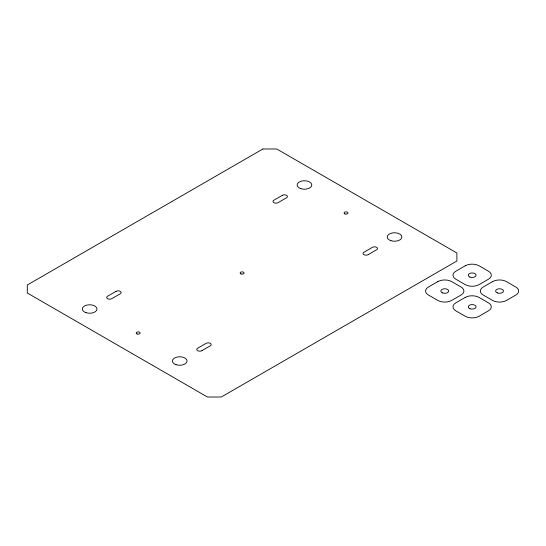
<?xml version="1.0" encoding="UTF-8"?>
<svg xmlns="http://www.w3.org/2000/svg" width="546" height="546" viewBox="0 0 546 546"><rect width="100%" height="100%" fill="white"/><g stroke="black" fill="none" stroke-linecap="round" stroke-linejoin="round"><path stroke-width="0.82" d="M116.025 291.346L107.576 296.219A2.989 1.727 0 0 0 107.678 298.717A2.989 1.727 0 0 0 111.985 298.546L120.052 293.891A2.989 1.727 0 0 0 120.345 291.4A2.989 1.727 0 0 0 116.025 291.346M282.323 195.331L273.874 200.211A2.989 1.727 0 0 0 273.976 202.702A2.989 1.727 0 0 0 278.283 202.539L286.35 197.877A2.989 1.727 0 0 0 286.643 195.393A2.989 1.727 0 0 0 282.323 195.331M202.061 350.552L201.877 350.668A2.989 1.727 0 0 1 197.563 350.607A2.989 1.727 0 0 1 197.85 348.123L205.917 343.461A2.989 1.727 0 0 1 210.23 343.298A2.989 1.727 0 0 1 210.326 345.789L202.061 350.552M368.359 254.545L368.175 254.654A2.989 1.727 0 0 1 363.854 254.6A2.989 1.727 0 0 1 364.148 252.109L372.215 247.454A2.989 1.727 0 0 1 376.522 247.283A2.989 1.727 0 0 1 376.624 249.781L368.359 254.545M262.885 148.983L27.3 284.998L27.3 293.004L207.453 397.017L221.314 397.017L456.9 261.002L456.9 252.996L276.747 148.983L262.885 148.983M437.824 281.613L428.453 287.025A9.801 5.658 0 0 0 428.453 295.024L437.824 300.436A9.801 5.658 0 0 0 451.685 300.436L461.056 295.024A9.801 5.658 0 0 0 461.056 287.025L451.685 281.613A9.801 5.658 0 0 0 437.824 281.613M465.212 265.8L455.842 271.212A9.801 5.658 0 0 0 455.842 279.211L465.212 284.623A9.801 5.658 0 0 0 479.074 284.623L488.445 279.211A9.801 5.658 0 0 0 488.445 271.212L479.074 265.8A9.801 5.658 0 0 0 465.212 265.8M465.212 297.427L455.842 302.839A9.801 5.658 0 0 0 455.842 310.838L465.212 316.25A9.801 5.658 0 0 0 479.074 316.25L488.445 310.838A9.801 5.658 0 0 0 488.445 302.839L479.074 297.427A9.801 5.658 0 0 0 465.212 297.427M492.608 281.613L483.23 287.025A9.801 5.658 0 0 0 483.23 295.024L492.608 300.436A9.801 5.658 0 0 0 506.463 300.436L515.833 295.024A9.801 5.658 0 0 0 515.833 287.025L506.463 281.613A9.801 5.658 0 0 0 492.608 281.613M469.949 308.708A3.918 2.266 0 0 0 476.057 307.002A3.918 2.266 0 0 0 470.434 304.805A3.918 2.266 0 0 0 469.949 308.708M442.56 292.902A3.918 2.266 0 0 0 448.669 291.189A3.918 2.266 0 0 0 443.045 288.991A3.918 2.266 0 0 0 442.56 292.902M497.338 292.902A3.918 2.266 0 0 0 503.446 291.189A3.918 2.266 0 0 0 497.822 288.991A3.918 2.266 0 0 0 497.338 292.902M469.949 277.088A3.918 2.266 0 0 0 476.057 275.375A3.918 2.266 0 0 0 470.434 273.177A3.918 2.266 0 0 0 469.949 277.088M137.066 333.94A1.959 1.133 0 0 0 140.117 333.087A1.959 1.133 0 0 0 137.305 331.988A1.959 1.133 0 0 0 137.066 333.94M344.935 213.93A1.959 1.133 0 0 0 347.993 213.076A1.959 1.133 0 0 0 345.181 211.978A1.959 1.133 0 0 0 344.935 213.93M241.004 273.935A1.959 1.133 0 0 0 244.055 273.082A1.959 1.133 0 0 0 241.243 271.983A1.959 1.133 0 0 0 241.004 273.935M85.988 312.681A7.351 4.245 0 0 0 97.011 309.002A7.351 4.245 0 0 0 85.988 305.33A7.351 4.245 0 0 0 85.988 312.681M176.065 364.687A7.351 4.245 0 0 0 187.087 361.008A7.351 4.245 0 0 0 176.065 357.337A7.351 4.245 0 0 0 176.065 364.687M300.785 188.663A7.351 4.245 0 0 0 311.814 184.992A7.351 4.245 0 0 0 300.785 181.313A7.351 4.245 0 0 0 300.785 188.663M390.868 240.67A7.351 4.245 0 0 0 401.89 236.998A7.351 4.245 0 0 0 390.868 233.319A7.351 4.245 0 0 0 390.868 240.67"/></g></svg>
